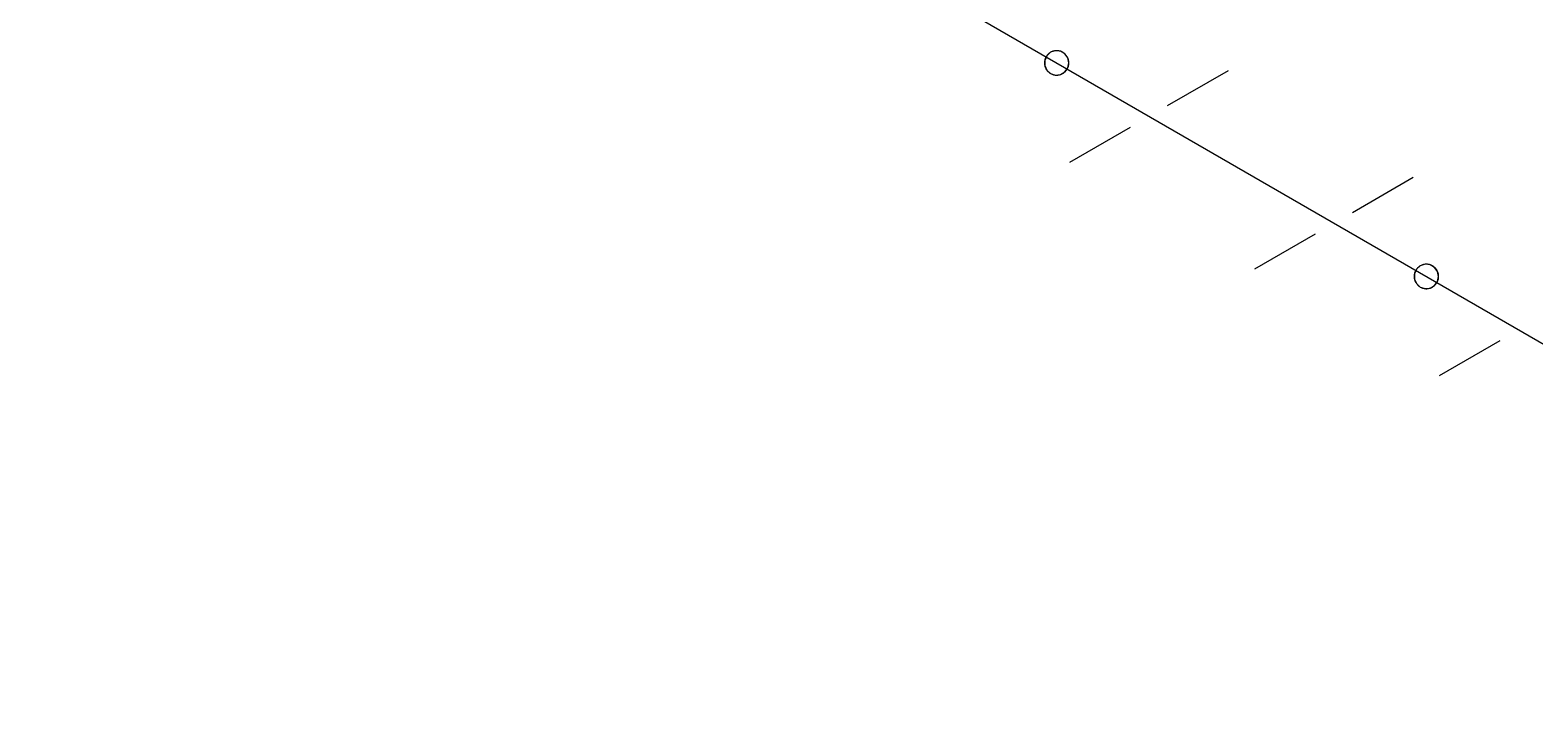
# Model space of a CAD drawing. Extents: x 0 to 17.2, y 0.1 to 11.3.
# Drawn here: x 8.573 to 12.079, y 3.427 to 5.034 of the extents above; entities that cross this region are included whole.
import ezdxf

# ---------------------------------------------------------------- set-up
doc = ezdxf.new("R2010")
doc.units = 0
doc.layers.add('FITTINGS', color=4, linetype='CONTINUOUS')
doc.layers.add('PIPE', color=7, linetype='CONTINUOUS')

msp = doc.modelspace()

# ---------------------------------------------------------------- linework, layer by layer
at = {"layer": 'FITTINGS'}
for points in [[(11.2235, 4.8584), (11.3649, 4.9401)], [(10.9955, 4.7268), (11.1369, 4.8084)], [(11.6543, 4.6097), (11.7957, 4.6914)], [(11.4263, 4.4781), (11.5676, 4.5597)], [(11.857, 4.2294), (11.9984, 4.311)]]:
    msp.add_lwpolyline(points, dxfattribs=at)
at = {"layer": 'PIPE'}
msp.add_lwpolyline([(4.9555, 8.4272), (13.6153, 3.4275)], dxfattribs=at)
at = {"layer": 'WELD POINTS'}
for points in [[(10.9933, 4.9578), (10.9932, 4.9597), (10.993, 4.9617), (10.9927, 4.9637), (10.9922, 4.9656), (10.9916, 4.9675), (10.9908, 4.9693), (10.99, 4.9711), (10.989, 4.9729), (10.9879, 4.9745), (10.9866, 4.9761), (10.9853, 4.9775), (10.9839, 4.9789), (10.9824, 4.9802), (10.9807, 4.9814), (10.9791, 4.9824), (10.9773, 4.9834), (10.9755, 4.9842), (10.9736, 4.9848), (10.9717, 4.9854), (10.9698, 4.9858), (10.9678, 4.9861), (10.9658, 4.9862), (10.9638, 4.9862), (10.9618, 4.9861), (10.9599, 4.9858), (10.9579, 4.9854), (10.956, 4.9848), (10.9542, 4.9842), (10.9523, 4.9834), (10.9506, 4.9824), (10.9489, 4.9814), (10.9473, 4.9802), (10.9458, 4.9789), (10.9443, 4.9775), (10.943, 4.9761), (10.9418, 4.9745), (10.9407, 4.9729), (10.9397, 4.9711), (10.9388, 4.9693), (10.9381, 4.9675), (10.9374, 4.9656), (10.937, 4.9637), (10.9366, 4.9617), (10.9364, 4.9597), (10.9363, 4.9578), (10.9364, 4.9558), (10.9366, 4.9538), (10.937, 4.9518), (10.9374, 4.9499), (10.9381, 4.948), (10.9388, 4.9462), (10.9397, 4.9444), (10.9407, 4.9427), (10.9418, 4.941), (10.943, 4.9395), (10.9443, 4.938), (10.9458, 4.9366), (10.9473, 4.9353), (10.9489, 4.9342), (10.9506, 4.9331), (10.9523, 4.9322), (10.9542, 4.9314), (10.956, 4.9307), (10.9579, 4.9301), (10.9599, 4.9297), (10.9618, 4.9294), (10.9638, 4.9293), (10.9658, 4.9293), (10.9678, 4.9294), (10.9698, 4.9297), (10.9717, 4.9301), (10.9736, 4.9307), (10.9755, 4.9314), (10.9773, 4.9322), (10.9791, 4.9331), (10.9807, 4.9342), (10.9824, 4.9353), (10.9839, 4.9366), (10.9853, 4.938), (10.9866, 4.9395), (10.9879, 4.941), (10.989, 4.9427), (10.99, 4.9444), (10.9908, 4.9462), (10.9916, 4.948), (10.9922, 4.9499), (10.9927, 4.9518), (10.993, 4.9538), (10.9933, 4.9578)], [(10.9933, 4.9578), (10.9908, 4.9693), (10.9839, 4.9789), (10.9736, 4.9848), (10.9618, 4.9861), (10.9506, 4.9824), (10.9418, 4.9745), (10.937, 4.9637), (10.937, 4.9518), (10.9418, 4.941), (10.9506, 4.9331), (10.9618, 4.9294), (10.9736, 4.9307), (10.9839, 4.9366), (10.9908, 4.9462), (10.9933, 4.9578)], [(11.8548, 4.4604), (11.8548, 4.4623), (11.8545, 4.4643), (11.8542, 4.4663), (11.8537, 4.4682), (11.8531, 4.4701), (11.8524, 4.4719), (11.8515, 4.4737), (11.8505, 4.4755), (11.8494, 4.4771), (11.8482, 4.4787), (11.8468, 4.4801), (11.8454, 4.4815), (11.8439, 4.4828), (11.8423, 4.484), (11.8406, 4.485), (11.8388, 4.486), (11.837, 4.4868), (11.8351, 4.4874), (11.8332, 4.488), (11.8313, 4.4884), (11.8293, 4.4887), (11.8273, 4.4888), (11.8253, 4.4888), (11.8234, 4.4887), (11.8214, 4.4884), (11.8195, 4.488), (11.8175, 4.4874), (11.8157, 4.4868), (11.8139, 4.486), (11.8121, 4.485), (11.8104, 4.484), (11.8088, 4.4828), (11.8073, 4.4815), (11.8059, 4.4801), (11.8045, 4.4787), (11.8033, 4.4771), (11.8022, 4.4755), (11.8012, 4.4737), (11.8003, 4.4719), (11.7996, 4.4701), (11.799, 4.4682), (11.7985, 4.4663), (11.7981, 4.4643), (11.7979, 4.4623), (11.7979, 4.4604), (11.7979, 4.4584), (11.7981, 4.4564), (11.7985, 4.4544), (11.799, 4.4525), (11.7996, 4.4506), (11.8003, 4.4488), (11.8012, 4.447), (11.8022, 4.4453), (11.8033, 4.4436), (11.8045, 4.4421), (11.8059, 4.4406), (11.8073, 4.4392), (11.8088, 4.4379), (11.8104, 4.4368), (11.8121, 4.4357), (11.8139, 4.4348), (11.8157, 4.434), (11.8175, 4.4333), (11.8195, 4.4327), (11.8214, 4.4323), (11.8234, 4.432), (11.8253, 4.4319), (11.8273, 4.4319), (11.8293, 4.432), (11.8313, 4.4323), (11.8332, 4.4327), (11.8351, 4.4333), (11.837, 4.434), (11.8388, 4.4348), (11.8406, 4.4357), (11.8423, 4.4368), (11.8439, 4.4379), (11.8454, 4.4392), (11.8468, 4.4406), (11.8482, 4.4421), (11.8494, 4.4436), (11.8505, 4.4453), (11.8515, 4.447), (11.8524, 4.4488), (11.8531, 4.4506), (11.8537, 4.4525), (11.8542, 4.4544), (11.8545, 4.4564), (11.8548, 4.4604)], [(11.8548, 4.4604), (11.8524, 4.4719), (11.8454, 4.4815), (11.8351, 4.4874), (11.8234, 4.4887), (11.8121, 4.485), (11.8033, 4.4771), (11.7985, 4.4663), (11.7985, 4.4544), (11.8033, 4.4436), (11.8121, 4.4357), (11.8234, 4.432), (11.8351, 4.4333), (11.8454, 4.4392), (11.8524, 4.4488), (11.8548, 4.4604)]]:
    msp.add_lwpolyline(points, dxfattribs=at)

doc.saveas('drawing.dxf')
